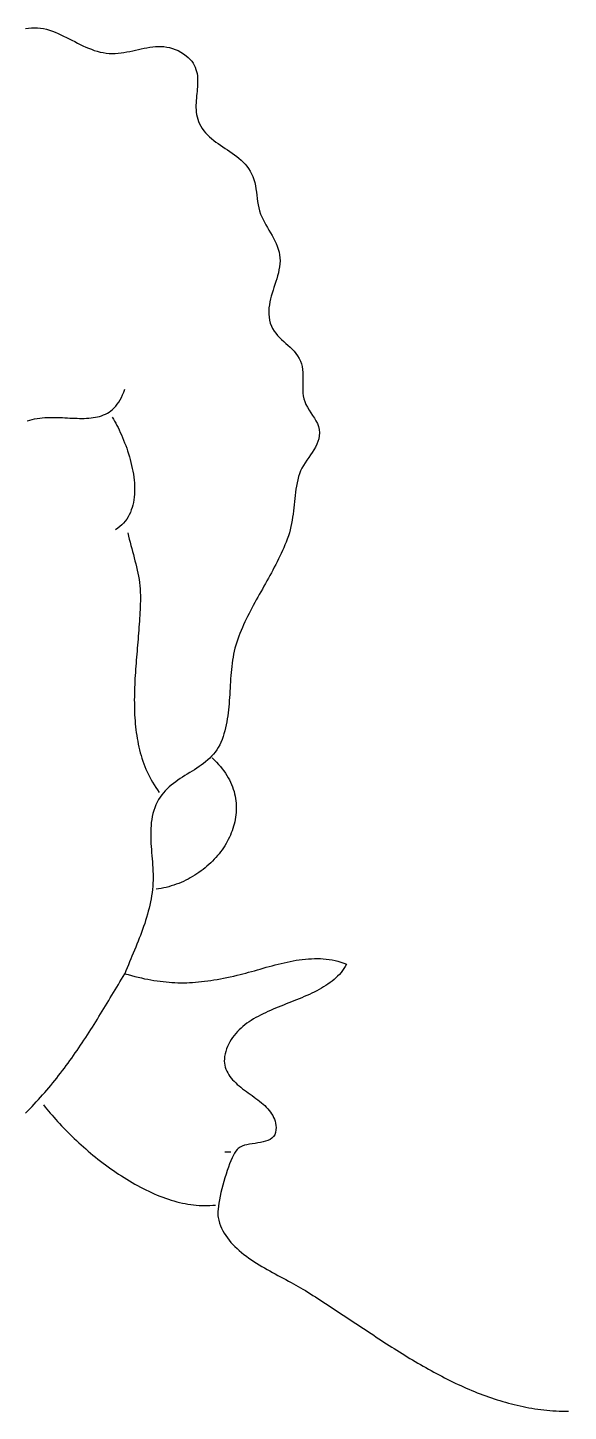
# Model space of a CAD drawing. Header units: millimetres. Extents: x 39 to 1263, y 30 to 1523.
# Drawn here: x 772.4 to 945.5, y 383.1 to 825.7 of the extents above; entities that cross this region are included whole.
import ezdxf

# ---------------------------------------------------------------- set-up
doc = ezdxf.new("R2010")
doc.units = ezdxf.units.MM
doc.layers.add('0_0_0', color=3, linetype='Continuous')

msp = doc.modelspace()

# ---------------------------------------------------------------- linework, layer by layer
at = {"layer": '0_0_0'}
for points in [[(771.78, 825.49), (772.73, 825.61), (773.68, 825.7), (774.63, 825.73), (775.59, 825.71), (776.56, 825.61), (777.53, 825.44), (778.48, 825.21), (779.41, 824.93), (780.34, 824.61), (781.25, 824.26), (782.16, 823.89), (783.06, 823.48), (783.95, 823.06), (784.84, 822.62), (785.73, 822.18), (786.61, 821.73), (787.49, 821.27), (788.38, 820.82), (789.26, 820.38), (790.15, 819.96), (791.05, 819.55), (791.95, 819.16), (792.86, 818.81), (793.77, 818.48), (794.7, 818.19), (795.64, 817.95), (796.59, 817.74), (797.55, 817.59), (798.53, 817.5), (799.53, 817.47), (800.47, 817.49), (801.41, 817.56), (802.35, 817.66), (803.28, 817.8), (804.21, 817.96), (805.14, 818.14), (806.06, 818.34), (806.98, 818.54), (807.9, 818.74), (808.81, 818.95), (809.73, 819.14), (810.64, 819.31), (811.55, 819.46), (812.46, 819.58), (813.37, 819.67), (814.27, 819.71), (815.18, 819.71), (816.08, 819.66), (816.99, 819.55), (817.89, 819.37), (818.8, 819.12), (819.7, 818.8), (820.61, 818.39), (821.52, 817.89), (822.38, 817.34), (823.15, 816.77), (823.83, 816.18), (824.43, 815.58), (824.95, 814.97), (825.39, 814.34), (825.77, 813.71), (826.08, 813.06), (826.33, 812.4), (826.52, 811.73), (826.67, 811.06), (826.77, 810.37), (826.84, 809.67), (826.86, 808.97), (826.86, 808.26), (826.84, 807.55), (826.79, 806.82), (826.73, 806.1), (826.66, 805.36), (826.59, 804.63), (826.51, 803.89), (826.45, 803.15), (826.39, 802.4), (826.34, 801.65), (826.32, 800.91), (826.32, 800.16), (826.36, 799.41), (826.43, 798.66), (826.53, 797.92), (826.69, 797.17), (826.89, 796.43), (827.15, 795.69), (827.47, 794.96), (827.85, 794.23), (828.32, 793.47), (828.84, 792.75), (829.41, 792.08), (830.01, 791.44), (830.64, 790.83), (831.3, 790.25), (831.99, 789.69), (832.7, 789.16), (833.43, 788.64), (834.17, 788.13), (834.92, 787.62), (835.67, 787.12), (836.43, 786.62), (837.18, 786.12), (837.93, 785.6), (838.67, 785.07), (839.39, 784.53), (840.09, 783.96), (840.77, 783.36), (841.42, 782.74), (842.04, 782.08), (842.62, 781.38), (843.17, 780.64), (843.67, 779.85), (844.12, 779.01), (844.52, 778.12), (844.87, 777.15), (845.14, 776.17), (845.35, 775.18), (845.52, 774.17), (845.65, 773.16), (845.77, 772.14), (845.89, 771.13), (846.03, 770.11), (846.19, 769.1), (846.4, 768.09), (846.67, 767.1), (847.01, 766.12), (847.38, 765.26), (847.79, 764.4), (848.23, 763.55), (848.7, 762.7), (849.19, 761.85), (849.69, 761), (850.18, 760.14), (850.67, 759.29), (851.14, 758.43), (851.59, 757.56), (852, 756.68), (852.36, 755.79), (852.68, 754.89), (852.93, 753.97), (853.11, 753.04), (853.22, 752.09), (853.24, 751.12), (853.18, 750.15), (853.07, 749.19), (852.9, 748.24), (852.7, 747.3), (852.45, 746.36), (852.19, 745.43), (851.9, 744.51), (851.6, 743.58), (851.29, 742.66), (850.99, 741.74), (850.7, 740.81), (850.43, 739.88), (850.19, 738.95), (849.98, 738.01), (849.81, 737.06), (849.7, 736.1), (849.64, 735.13), (849.64, 734.14), (849.72, 733.15), (849.88, 732.14), (850.12, 731.17), (850.46, 730.28), (850.86, 729.46), (851.34, 728.69), (851.87, 727.96), (852.46, 727.27), (853.08, 726.62), (853.73, 725.99), (854.4, 725.37), (855.08, 724.75), (855.77, 724.14), (856.44, 723.51), (857.1, 722.87), (857.73, 722.2), (858.32, 721.5), (858.86, 720.75), (859.35, 719.95), (859.77, 719.09), (860.07, 718.21), (860.29, 717.31), (860.43, 716.39), (860.51, 715.46), (860.54, 714.53), (860.54, 713.58), (860.53, 712.63), (860.51, 711.68), (860.5, 710.73), (860.52, 709.79), (860.57, 708.85), (860.68, 707.93), (860.87, 707.02), (861.13, 706.12), (861.52, 705.19), (861.99, 704.29), (862.52, 703.42), (863.09, 702.56), (863.67, 701.71), (864.22, 700.86), (864.74, 699.99), (865.18, 699.09), (865.53, 698.15), (865.76, 697.16), (865.84, 696.12), (865.78, 695.17), (865.61, 694.25), (865.34, 693.34), (864.98, 692.46), (864.56, 691.59), (864.07, 690.73), (863.55, 689.88), (862.99, 689.04), (862.42, 688.2), (861.85, 687.35), (861.28, 686.51), (860.75, 685.66), (860.25, 684.8), (859.81, 683.92), (859.44, 683.03), (859.15, 682.12), (858.89, 681.12), (858.68, 680.12), (858.49, 679.12), (858.32, 678.12), (858.18, 677.12), (858.06, 676.12), (857.95, 675.13), (857.84, 674.13), (857.74, 673.13), (857.64, 672.14), (857.53, 671.14), (857.41, 670.14), (857.27, 669.14), (857.12, 668.15), (856.95, 667.15), (856.74, 666.14), (856.51, 665.14), (856.23, 664.14), (855.92, 663.13), (855.56, 662.12), (855.2, 661.19), (854.82, 660.28), (854.43, 659.36), (854.03, 658.46), (853.62, 657.56), (853.19, 656.66), (852.76, 655.77), (852.32, 654.88), (851.86, 654), (851.4, 653.12), (850.94, 652.24), (850.47, 651.37), (849.99, 650.5), (849.51, 649.63), (849.03, 648.76), (848.54, 647.89), (848.05, 647.03), (847.57, 646.16), (847.08, 645.29), (846.59, 644.43), (846.11, 643.56), (845.63, 642.69), (845.15, 641.82), (844.68, 640.94), (844.21, 640.06), (843.75, 639.18), (843.3, 638.3), (842.85, 637.41), (842.41, 636.52), (841.99, 635.62), (841.57, 634.72), (841.17, 633.82), (840.78, 632.9), (840.4, 631.98), (840.03, 631.05), (839.69, 630.12), (839.36, 629.18), (839.07, 628.23), (838.81, 627.28), (838.58, 626.31), (838.37, 625.35), (838.19, 624.37), (838.03, 623.4), (837.89, 622.41), (837.76, 621.43), (837.66, 620.44), (837.56, 619.45), (837.48, 618.45), (837.41, 617.46), (837.34, 616.46), (837.28, 615.46), (837.23, 614.46), (837.17, 613.47), (837.11, 612.47), (837.05, 611.48), (836.98, 610.48), (836.91, 609.49), (836.83, 608.51), (836.73, 607.52), (836.62, 606.55), (836.5, 605.57), (836.35, 604.61), (836.19, 603.64), (836, 602.69), (835.79, 601.74), (835.56, 600.8), (835.29, 599.87), (835, 598.94), (834.67, 598.03), (834.3, 597.12), (833.91, 596.28), (833.47, 595.48), (833, 594.72), (832.48, 594), (831.93, 593.32), (831.34, 592.68), (830.73, 592.06), (830.09, 591.48), (829.42, 590.91), (828.73, 590.37), (828.03, 589.85), (827.3, 589.35), (826.57, 588.86), (825.82, 588.37), (825.07, 587.9), (824.31, 587.43), (823.55, 586.96), (822.8, 586.49), (822.04, 586.01), (821.29, 585.53), (820.56, 585.03), (819.83, 584.52), (819.12, 583.99), (818.43, 583.45), (817.76, 582.87), (817.11, 582.28), (816.49, 581.65), (815.9, 581), (815.34, 580.3), (814.82, 579.57), (814.33, 578.8), (813.89, 577.98), (813.49, 577.12), (813.13, 576.2), (812.82, 575.28), (812.56, 574.35), (812.34, 573.42), (812.17, 572.47), (812.03, 571.53), (811.94, 570.57), (811.87, 569.61), (811.83, 568.65), (811.82, 567.69), (811.84, 566.72), (811.87, 565.75), (811.92, 564.77), (811.98, 563.79), (812.05, 562.82), (812.13, 561.84), (812.21, 560.86), (812.29, 559.88), (812.37, 558.9), (812.45, 557.92), (812.51, 556.94), (812.56, 555.96), (812.59, 554.99), (812.61, 554.02), (812.6, 553.05), (812.56, 552.08), (812.5, 551.12), (812.4, 550.09), (812.28, 549.08), (812.13, 548.06), (811.96, 547.06), (811.77, 546.06), (811.55, 545.07), (811.32, 544.08), (811.07, 543.09), (810.8, 542.12), (810.51, 541.14), (810.21, 540.17), (809.9, 539.21), (809.57, 538.25), (809.23, 537.29), (808.88, 536.33), (808.52, 535.38), (808.15, 534.43), (807.78, 533.49), (807.4, 532.54), (807.02, 531.6), (806.63, 530.65), (806.24, 529.71), (805.84, 528.77), (805.45, 527.83), (805.06, 526.89), (804.67, 525.95), (804.29, 525.01), (803.91, 524.06), (803.53, 523.12), (804.63, 522.81), (805.71, 522.52), (806.78, 522.24), (807.83, 521.98), (808.86, 521.75), (809.88, 521.52), (810.89, 521.32), (811.89, 521.14), (812.87, 520.97), (813.85, 520.82), (814.82, 520.68), (815.78, 520.57), (816.74, 520.47), (817.69, 520.39), (818.63, 520.32), (819.58, 520.27), (820.52, 520.24), (821.46, 520.23), (822.4, 520.23), (823.35, 520.24), (824.29, 520.28), (825.24, 520.33), (826.2, 520.39), (827.16, 520.47), (828.13, 520.57), (829.1, 520.68), (830.09, 520.81), (831.08, 520.95), (832.09, 521.11), (833.1, 521.28), (834.14, 521.47), (835.18, 521.67), (836.24, 521.89), (837.32, 522.12), (838.42, 522.36), (839.53, 522.62), (840.43, 522.84), (841.34, 523.07), (842.26, 523.32), (843.18, 523.57), (844.11, 523.82), (845.04, 524.08), (845.98, 524.35), (846.92, 524.61), (847.86, 524.88), (848.81, 525.15), (849.77, 525.41), (850.72, 525.67), (851.68, 525.92), (852.64, 526.16), (853.61, 526.4), (854.57, 526.63), (855.54, 526.84), (856.51, 527.04), (857.47, 527.22), (858.44, 527.39), (859.41, 527.54), (860.37, 527.67), (861.34, 527.77), (862.3, 527.86), (863.26, 527.92), (864.22, 527.95), (865.18, 527.95), (866.14, 527.93), (867.09, 527.87), (868.03, 527.78), (868.98, 527.66), (869.92, 527.5), (870.85, 527.31), (871.78, 527.07), (872.7, 526.8), (873.62, 526.48), (874.53, 526.12), (874.13, 525.42), (873.7, 524.76), (873.24, 524.11), (872.75, 523.49), (872.23, 522.9), (871.68, 522.33), (871.11, 521.78), (870.51, 521.25), (869.89, 520.74), (869.24, 520.25), (868.58, 519.78), (867.89, 519.32), (867.18, 518.88), (866.46, 518.45), (865.72, 518.04), (864.96, 517.64), (864.19, 517.25), (863.41, 516.87), (862.62, 516.51), (861.82, 516.14), (861, 515.79), (860.18, 515.44), (859.35, 515.1), (858.52, 514.76), (857.69, 514.43), (856.85, 514.09), (856.01, 513.76), (855.16, 513.43), (854.32, 513.09), (853.48, 512.76), (852.65, 512.42), (851.82, 512.08), (850.99, 511.73), (850.17, 511.37), (849.37, 511.01), (848.56, 510.64), (847.78, 510.26), (847, 509.87), (846.23, 509.47), (845.48, 509.06), (844.75, 508.63), (844.03, 508.18), (843.33, 507.73), (842.65, 507.25), (841.99, 506.76), (841.35, 506.25), (840.74, 505.72), (840.15, 505.16), (839.58, 504.59), (839.05, 503.99), (838.54, 503.37), (838.05, 502.72), (837.6, 502.05), (837.19, 501.35), (836.8, 500.63), (836.45, 499.87), (836.13, 499.08), (835.85, 498.24), (835.64, 497.43), (835.49, 496.65), (835.42, 495.89), (835.4, 495.17), (835.45, 494.47), (835.55, 493.8), (835.71, 493.16), (835.91, 492.53), (836.17, 491.93), (836.47, 491.35), (836.81, 490.78), (837.19, 490.24), (837.6, 489.71), (838.05, 489.19), (838.53, 488.69), (839.03, 488.2), (839.56, 487.72), (840.11, 487.25), (840.68, 486.79), (841.26, 486.33), (841.85, 485.88), (842.46, 485.44), (843.07, 484.99), (843.68, 484.55), (844.29, 484.11), (844.9, 483.66), (845.5, 483.22), (846.1, 482.77), (846.68, 482.31), (847.25, 481.85), (847.8, 481.38), (848.32, 480.9), (848.83, 480.41), (849.31, 479.9), (849.76, 479.39), (850.17, 478.85), (850.55, 478.31), (850.89, 477.74), (851.19, 477.16), (851.44, 476.55), (851.65, 475.93), (851.81, 475.28), (851.91, 474.6), (851.95, 473.9), (851.94, 473.18), (851.81, 472.32), (851.54, 471.6), (851.15, 470.99), (850.65, 470.49), (850.05, 470.08), (849.37, 469.75), (848.62, 469.49), (847.82, 469.28), (846.98, 469.11), (846.11, 468.97), (845.23, 468.84), (844.35, 468.72), (843.48, 468.58), (842.64, 468.41), (841.84, 468.21), (841.1, 467.95), (840.44, 467.63), (839.85, 467.23), (839.48, 466.86), (839.1, 466.36), (838.7, 465.74), (838.31, 465.01), (837.91, 464.18), (837.5, 463.27), (837.1, 462.28), (836.71, 461.23), (836.32, 460.13), (835.95, 458.99), (835.59, 457.82), (835.24, 456.63), (834.91, 455.43), (834.61, 454.24), (834.33, 453.07), (834.07, 451.92), (833.85, 450.82), (833.66, 449.76), (833.51, 448.77), (833.39, 447.84), (833.32, 447.01), (833.29, 446.27), (833.31, 445.63), (833.38, 445.12), (833.59, 444.22), (833.86, 443.35), (834.17, 442.5), (834.53, 441.68), (834.93, 440.87), (835.38, 440.09), (835.86, 439.33), (836.38, 438.59), (836.94, 437.87), (837.53, 437.17), (838.15, 436.48), (838.81, 435.82), (839.49, 435.17), (840.2, 434.54), (840.93, 433.92), (841.68, 433.32), (842.46, 432.74), (843.25, 432.16), (844.05, 431.6), (844.88, 431.06), (845.71, 430.52), (846.55, 430), (847.41, 429.49), (848.26, 428.99), (849.13, 428.49), (849.99, 428.01), (850.86, 427.53), (851.72, 427.07), (852.58, 426.6), (853.43, 426.15), (854.28, 425.7), (855.12, 425.25), (855.94, 424.81), (856.75, 424.38), (857.55, 423.94), (858.32, 423.51), (859.08, 423.08), (859.82, 422.65), (860.53, 422.23), (861.34, 421.73), (862.14, 421.23), (862.95, 420.73), (863.76, 420.22), (864.56, 419.71), (865.37, 419.2), (866.18, 418.68), (866.98, 418.16), (867.79, 417.64), (868.6, 417.11), (869.4, 416.58), (870.21, 416.05), (871.02, 415.52), (871.83, 414.99), (872.64, 414.45), (873.45, 413.92), (874.26, 413.38), (875.07, 412.84), (875.88, 412.3), (876.69, 411.76), (877.51, 411.22), (878.32, 410.67), (879.13, 410.13), (879.95, 409.59), (880.76, 409.05), (881.58, 408.51), (882.4, 407.97), (883.22, 407.43), (884.04, 406.89), (884.86, 406.35), (885.68, 405.82), (886.51, 405.28), (887.33, 404.75), (888.16, 404.22), (888.98, 403.69), (889.81, 403.17), (890.64, 402.64), (891.47, 402.12), (892.31, 401.61), (893.14, 401.09), (893.98, 400.58), (894.81, 400.07), (895.65, 399.57), (896.49, 399.07), (897.34, 398.57), (898.18, 398.08), (899.03, 397.59), (899.87, 397.11), (900.72, 396.63), (901.58, 396.16), (902.43, 395.69), (903.28, 395.23), (904.14, 394.77), (905, 394.32), (905.86, 393.88), (906.73, 393.44), (907.59, 393.01), (908.46, 392.58), (909.33, 392.16), (910.21, 391.75), (911.08, 391.35), (911.96, 390.95), (912.84, 390.56), (913.72, 390.18), (914.61, 389.8), (915.5, 389.44), (916.39, 389.08), (917.28, 388.73), (918.18, 388.39), (919.08, 388.06), (919.98, 387.73), (920.88, 387.42), (921.79, 387.12), (922.7, 386.82), (923.61, 386.54), (924.53, 386.26), (925.45, 386), (926.37, 385.74), (927.3, 385.5), (928.23, 385.26), (929.16, 385.04), (930.09, 384.83), (931.03, 384.63), (931.97, 384.44), (932.92, 384.27), (933.87, 384.1), (934.82, 383.95), (935.77, 383.81), (936.73, 383.68), (937.7, 383.56), (938.66, 383.46), (939.63, 383.37), (940.61, 383.3), (941.58, 383.23), (942.56, 383.18), (943.55, 383.15), (944.54, 383.13), (945.53, 383.12)], [(772.31, 699.95), (773.1, 700.19), (773.89, 700.39), (774.68, 700.57), (775.48, 700.71), (776.29, 700.82), (777.09, 700.91), (777.9, 700.98), (778.71, 701.02), (779.53, 701.05), (780.34, 701.06), (781.15, 701.06), (781.96, 701.04), (782.76, 701.01), (783.57, 700.98), (784.37, 700.95), (785.16, 700.91), (785.95, 700.87), (786.74, 700.83), (787.52, 700.8), (788.29, 700.77), (789.05, 700.76), (789.81, 700.75), (790.55, 700.76), (791.29, 700.78), (792.02, 700.83), (792.73, 700.89), (793.43, 700.98), (794.12, 701.09), (794.8, 701.23), (795.46, 701.4), (796.1, 701.61), (796.74, 701.85), (797.35, 702.12), (797.95, 702.44), (798.53, 702.79), (799.09, 703.19), (799.63, 703.64), (800.15, 704.13), (800.66, 704.68), (801.14, 705.28), (801.59, 705.93), (802.03, 706.64), (802.44, 707.42), (802.83, 708.25), (803.19, 709.15), (803.53, 710.12)], [(799.53, 701.12), (799.89, 700.52), (800.26, 699.88), (800.63, 699.21), (801, 698.52), (801.37, 697.79), (801.73, 697.05), (802.1, 696.27), (802.46, 695.48), (802.81, 694.66), (803.16, 693.83), (803.49, 692.97), (803.82, 692.1), (804.14, 691.22), (804.44, 690.32), (804.73, 689.42), (805.01, 688.5), (805.26, 687.57), (805.5, 686.64), (805.73, 685.71), (805.93, 684.77), (806.11, 683.83), (806.27, 682.89), (806.4, 681.95), (806.51, 681.02), (806.59, 680.09), (806.64, 679.17), (806.66, 678.26), (806.65, 677.35), (806.61, 676.46), (806.54, 675.58), (806.43, 674.72), (806.29, 673.87), (806.1, 673.04), (805.88, 672.24), (805.62, 671.45), (805.32, 670.68), (804.98, 669.95), (804.59, 669.23), (804.16, 668.55), (803.68, 667.89), (803.15, 667.27), (802.57, 666.68), (801.94, 666.12), (801.26, 665.6), (800.53, 665.12)], [(804.53, 664.12), (804.75, 663.12), (804.98, 662.12), (805.23, 661.12), (805.48, 660.13), (805.74, 659.14), (806.01, 658.15), (806.27, 657.17), (806.54, 656.18), (806.8, 655.19), (807.05, 654.2), (807.29, 653.21), (807.52, 652.22), (807.73, 651.23), (807.92, 650.23), (808.1, 649.23), (808.24, 648.22), (808.36, 647.2), (808.45, 646.18), (808.5, 645.16), (808.52, 644.12), (808.52, 643.23), (808.51, 642.33), (808.48, 641.42), (808.46, 640.51), (808.42, 639.59), (808.38, 638.67), (808.33, 637.74), (808.27, 636.81), (808.21, 635.87), (808.15, 634.93), (808.08, 633.99), (808.01, 633.04), (807.93, 632.09), (807.85, 631.13), (807.78, 630.17), (807.69, 629.21), (807.61, 628.25), (807.53, 627.28), (807.45, 626.32), (807.37, 625.35), (807.29, 624.38), (807.21, 623.4), (807.13, 622.43), (807.06, 621.45), (806.99, 620.48), (806.92, 619.5), (806.86, 618.53), (806.8, 617.55), (806.75, 616.57), (806.71, 615.6), (806.67, 614.62), (806.63, 613.65), (806.61, 612.68), (806.59, 611.7), (806.58, 610.73), (806.59, 609.77), (806.6, 608.8), (806.62, 607.84), (806.65, 606.88), (806.69, 605.92), (806.74, 604.96), (806.81, 604.01), (806.89, 603.06), (806.98, 602.11), (807.09, 601.17), (807.21, 600.24), (807.34, 599.3), (807.49, 598.37), (807.66, 597.45), (807.84, 596.53), (808.04, 595.62), (808.26, 594.71), (808.49, 593.81), (808.75, 592.91), (809.02, 592.02), (809.31, 591.14), (809.62, 590.26), (809.96, 589.39), (810.31, 588.53), (810.69, 587.67), (811.08, 586.83), (811.5, 585.99), (811.95, 585.15), (812.41, 584.33), (812.91, 583.51), (813.42, 582.71), (813.96, 581.91), (814.53, 581.12)], [(831.53, 592.12), (832.25, 591.45), (832.93, 590.77), (833.57, 590.08), (834.18, 589.38), (834.74, 588.68), (835.28, 587.97), (835.77, 587.26), (836.23, 586.54), (836.66, 585.81), (837.05, 585.08), (837.41, 584.35), (837.73, 583.61), (838.02, 582.87), (838.28, 582.13), (838.51, 581.39), (838.7, 580.64), (838.87, 579.89), (839, 579.14), (839.1, 578.4), (839.18, 577.65), (839.22, 576.9), (839.24, 576.15), (839.22, 575.41), (839.18, 574.66), (839.11, 573.92), (839.02, 573.18), (838.9, 572.45), (838.75, 571.72), (838.57, 570.99), (838.38, 570.27), (838.15, 569.55), (837.9, 568.84), (837.63, 568.13), (837.34, 567.43), (837.02, 566.74), (836.68, 566.06), (836.32, 565.38), (835.94, 564.71), (835.53, 564.05), (835.11, 563.4), (834.67, 562.76), (834.2, 562.13), (833.72, 561.5), (833.22, 560.89), (832.7, 560.3), (832.16, 559.71), (831.61, 559.14), (831.04, 558.57), (830.45, 558.03), (829.85, 557.49), (829.23, 556.97), (828.6, 556.47), (827.95, 555.97), (827.29, 555.5), (826.61, 555.04), (825.92, 554.6), (825.22, 554.17), (824.51, 553.76), (823.79, 553.37), (823.05, 553), (822.31, 552.65), (821.55, 552.31), (820.79, 552), (820.01, 551.7), (819.23, 551.43), (818.43, 551.18), (817.63, 550.94), (816.83, 550.73), (816.01, 550.55), (815.19, 550.38), (814.36, 550.24), (813.53, 550.12)], [(771.75, 478.51), (772.45, 479.22), (773.15, 479.93), (773.84, 480.65), (774.53, 481.37), (775.21, 482.1), (775.89, 482.83), (776.57, 483.58), (777.24, 484.33), (777.9, 485.09), (778.56, 485.85), (779.21, 486.62), (779.85, 487.39), (780.49, 488.17), (781.12, 488.95), (781.74, 489.73), (782.36, 490.51), (782.97, 491.3), (783.58, 492.1), (784.18, 492.9), (784.77, 493.7), (785.36, 494.5), (785.95, 495.31), (786.53, 496.12), (787.1, 496.93), (787.67, 497.75), (788.24, 498.57), (788.8, 499.39), (789.36, 500.21), (789.91, 501.04), (790.46, 501.87), (791.01, 502.7), (791.55, 503.54), (792.09, 504.37), (792.63, 505.21), (793.16, 506.05), (793.69, 506.89), (794.22, 507.74), (794.75, 508.58), (795.27, 509.43), (795.8, 510.28), (796.32, 511.13), (796.84, 511.98), (797.35, 512.83), (797.87, 513.69), (798.39, 514.54), (798.9, 515.4), (799.42, 516.25), (799.93, 517.11), (800.45, 517.97), (800.96, 518.83), (801.47, 519.68), (801.99, 520.54), (802.5, 521.4), (803.02, 522.26), (803.53, 523.12)], [(777.53, 481.12), (778.04, 480.47), (778.57, 479.82), (779.11, 479.17), (779.67, 478.51), (780.24, 477.84), (780.82, 477.17), (781.42, 476.5), (782.03, 475.83), (782.66, 475.15), (783.29, 474.47), (783.94, 473.8), (784.6, 473.12), (785.27, 472.44), (785.96, 471.76), (786.65, 471.08), (787.36, 470.4), (788.07, 469.73), (788.8, 469.05), (789.53, 468.38), (790.28, 467.71), (791.04, 467.05), (791.8, 466.39), (792.57, 465.74), (793.35, 465.09), (794.14, 464.44), (794.94, 463.81), (795.75, 463.18), (796.56, 462.55), (797.38, 461.94), (798.21, 461.33), (799.04, 460.73), (799.88, 460.14), (800.72, 459.56), (801.57, 458.99), (802.43, 458.43), (803.29, 457.88), (804.15, 457.34), (805.02, 456.81), (805.89, 456.3), (806.77, 455.8), (807.65, 455.31), (808.54, 454.84), (809.42, 454.38), (810.31, 453.94), (811.2, 453.51), (812.1, 453.1), (812.99, 452.7), (813.89, 452.32), (814.79, 451.96), (815.69, 451.62), (816.59, 451.29), (817.49, 450.99), (818.38, 450.7), (819.28, 450.43), (820.18, 450.18), (821.08, 449.96), (821.98, 449.75), (822.87, 449.57), (823.76, 449.41), (824.66, 449.27), (825.54, 449.15), (826.43, 449.06), (827.31, 448.99), (828.19, 448.95), (829.07, 448.93), (829.94, 448.94), (830.81, 448.97), (831.67, 449.03), (832.53, 449.12)], [(835.53, 466.12), (837.53, 466.12)]]:
    msp.add_lwpolyline(points, dxfattribs=at)

doc.saveas('drawing.dxf')
